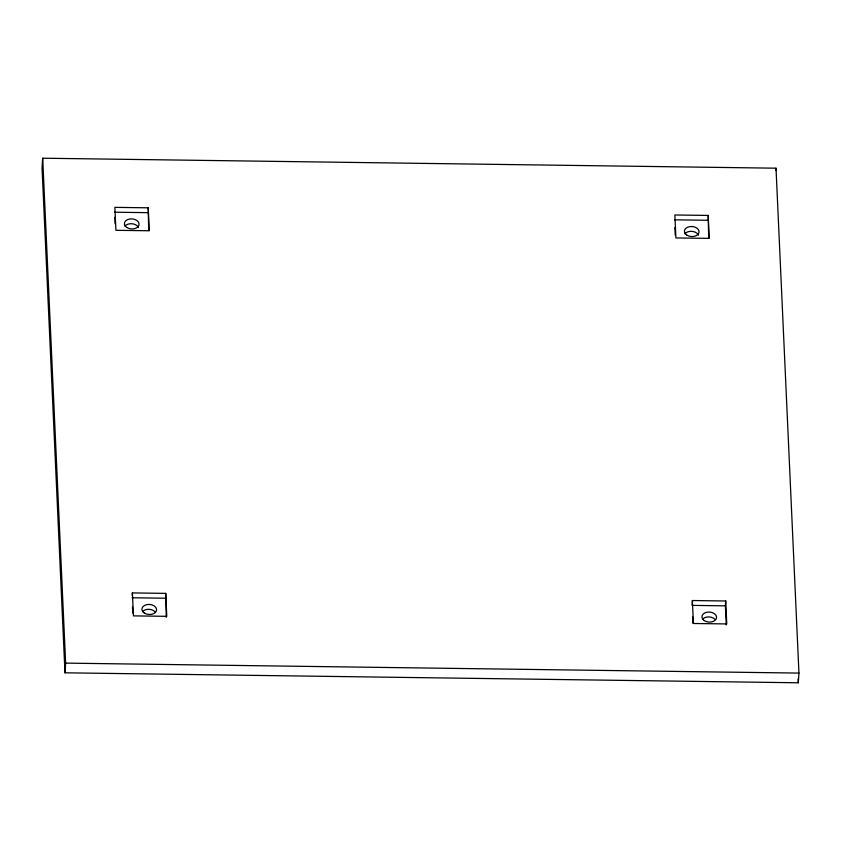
<?xml version="1.0" encoding="UTF-8"?>
<svg xmlns="http://www.w3.org/2000/svg" width="841" height="841" viewBox="0 0 841 841"><rect width="100%" height="100%" fill="white"/><g stroke="black" fill="none" stroke-linecap="round" stroke-linejoin="round"><path stroke-width="1.26" d="M42.691 158.213L42.05 167.916L64.988 672.811L798.309 682.787L798.95 673.084L776.012 168.189L42.691 158.213L65.64 663.118L64.988 672.811M148.699 230.518L148.216 207.811L114.881 207.359L115.921 230.308L149.256 230.76L148.216 207.811M132.237 595.344L132.405 592.916L165.73 593.378L166.781 616.327L133.446 615.875L132.405 592.916M166.276 617.347L165.73 593.378M708.69 238.129L708.196 215.433L674.871 214.981L675.912 237.929L709.247 238.381L708.196 215.433M692.385 600.537L693.426 623.486L726.761 623.938L725.72 600.989L692.385 600.537L692.069 605.383L725.394 605.835L726.267 624.968M725.394 605.835L725.72 600.989M775.844 170.618L776.012 168.189M114.565 212.205L147.89 212.668M674.545 219.827L707.88 220.279M132.079 597.772L165.414 598.224M65.64 663.118L798.95 673.084M798.13 678.855L798.309 682.787M674.892 227.48L675.239 235.123M692.585 616.863L692.879 623.234M114.797 217.314L115.08 223.685M132.489 606.697L132.773 613.068M684.942 233.766A7.348 5.035 3.8 0 1 692.143 231.38A7.348 5.035 3.8 0 1 698.44 235.165M702.466 619.323A7.348 5.035 3.8 0 1 715.165 619.502M142.476 611.712A7.348 5.035 3.8 0 1 155.186 611.88M124.962 226.155A7.348 5.035 3.8 0 1 132.153 223.769A7.348 5.035 3.8 0 1 138.45 227.554M686.708 235.028A7.348 5.035 3.8 0 0 698.871 232.936A7.348 5.035 3.8 0 0 689.609 226.628A7.348 5.035 3.8 0 0 686.708 235.028M704.232 620.584A7.348 5.035 3.8 0 0 716.395 618.492A7.348 5.035 3.8 0 0 707.134 612.185A7.348 5.035 3.8 0 0 704.232 620.584M144.242 612.973A7.348 5.035 3.8 0 0 156.405 610.871A7.348 5.035 3.8 0 0 147.143 604.563A7.348 5.035 3.8 0 0 144.242 612.973M126.728 227.417A7.348 5.035 3.8 0 0 138.891 225.314A7.348 5.035 3.8 0 0 129.63 219.007A7.348 5.035 3.8 0 0 126.728 227.417"/></g></svg>
